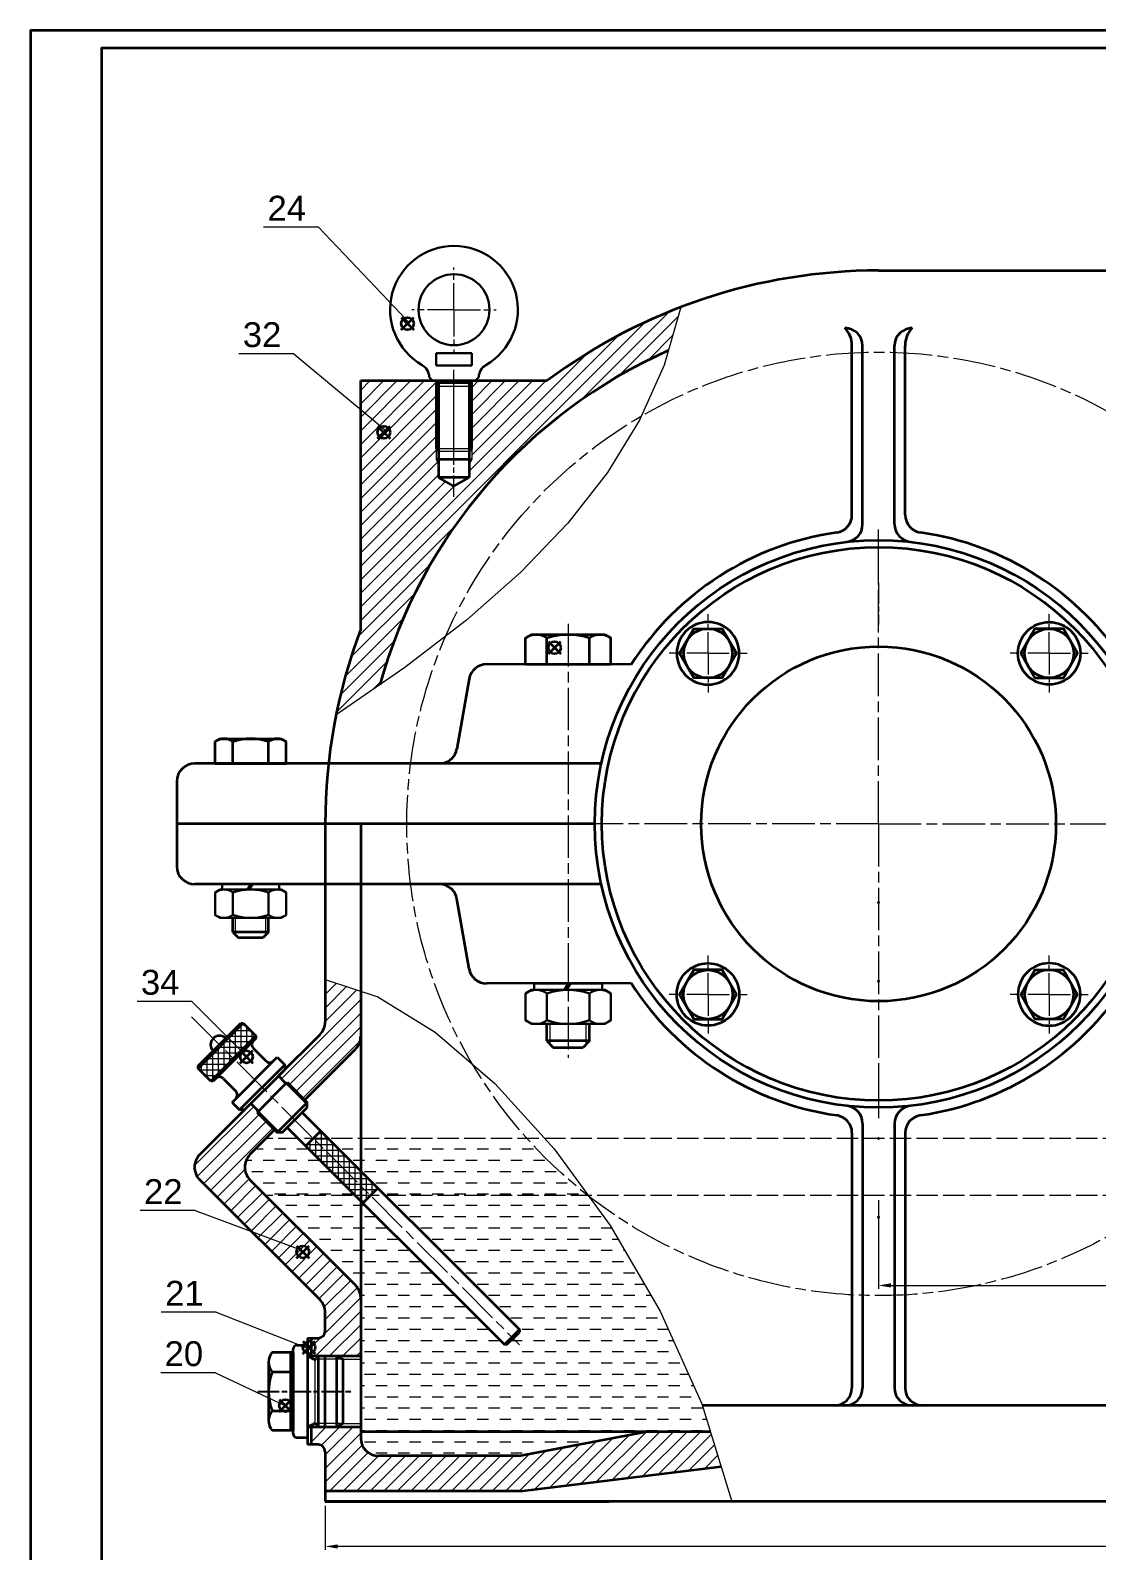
# Model space of a CAD drawing. Header units: millimetres. Extents: x 4028 to 8898, y 4975 to 5816.
# Drawn here: x 5296.8 to 5597.4, y 5387.4 to 5815.9 of the extents above; entities that cross this region are included whole.
import ezdxf

# ---------------------------------------------------------------- set-up
doc = ezdxf.new("R2010")
doc.units = ezdxf.units.MM
for name, pattern in [('AM_ISO02W050', [7.5, 6, -1.5]), ('AM_ISO08W050', [18, 12, -1.5, 3, -1.5]), ('AM_ISO08W050x2', [9, 6, -0.75, 1.5, -0.75]), ('CENTER', [50.8, 31.75, -6.35, 6.35, -6.35])]:
    doc.linetypes.add(name, pattern=pattern)
doc.layers.get('0').update_dxf_attribs({"lineweight": 35})
for name, color, linetype, lineweight in [('AM_0', 7, 'Continuous', 35), ('AM_0N', 7, 'Continuous', 35), ('AM_12', 7, 'Continuous', 35), ('AM_3', 6, 'AM_ISO02W050', 13), ('AM_4', 3, 'Continuous', 13), ('AM_4N', 3, 'Continuous', 13), ('AM_5', 3, 'Continuous', 13), ('AM_7', 4, 'AM_ISO08W050', 13), ('AM_7N', 4, 'AM_ISO08W050', 25), ('AM_8', 1, 'Continuous', 13), ('AM_INV', 253, 'Continuous', 0), ('Dim', 2, 'Continuous', 9), ('dttam', 1, 'CENTER', 13), ('net dam', 7, 'Continuous', 30), ('net manh', 2, 'Continuous', 13)]:
    doc.layers.add(name, color=color, linetype=linetype, lineweight=lineweight)
doc.styles.get("Standard").update_dxf_attribs({"font": 'arial.ttf'})
doc.dimstyles.new('AM_ISO$0', dxfattribs={"dimtxt": 3.5, "dimasz": 3.5, "dimexe": 1, "dimexo": 1.25, "dimgap": 1.5, "dimtad": 1, "dimtoh": 1, "dimdsep": 46, "dimtxsty": 'Standard', "dimcen": 0, "dimclrd": 256, "dimclre": 256, "dimclrt": 2, "dimadec": 0, "dimazin": 2, "dimtp": 0.1, "dimtm": 0.1, "dimtfac": 0.71, "dimtmove": 1, "dimatfit": 3, "dimfxl": 1, "dimlwd": -1, "dimlwe": -1, "dimarcsym": 2})
pattern_1 = [(45, (0, 0), (-1.9091883, 1.9091883), [])]

# ---------------------------------------------------------------- blocks, each defined once
blk = doc.blocks.new('1')
for p, q in [((1212.15, 3034.27), (1210.46, 3033.3)), ((1210.46, 3025.87), (1210.46, 3033.3)), ((1212.15, 3034.27), (1232.77, 3034.27)), ((1212.15, 3034.27), (1232.77, 3034.27)), ((1216.46, 3025.87), (1216.46, 3033.24)), ((1228.46, 3025.87), (1228.46, 3033.24)), ((1232.77, 3034.27), (1234.46, 3033.3)), ((1234.46, 3025.87), (1234.46, 3033.3)), ((1234.46, 3026.85), (1234.46, 3033.3)), ((1210.46, 3025.87), (1234.46, 3025.87))]:
    blk.add_line(p, q)
for centre, radius, start, end in [((1213.46, 3029.39), 4.89, 52.1211, 127.8789), ((1222.46, 3016.27), 18, 70.5288, 109.4712), ((1231.46, 3029.39), 4.89, 52.1211, 127.8789)]:
    blk.add_arc(centre, radius, start, end)
blk = doc.blocks.new('đệm tròn')
for p, q in [((-1.5, 8), (0, 8)), ((-1.5, 8), (-1.5, 0.9)), ((0, 0), (0, 8)), ((-1.5, 0.9), (0, 0)), ((-1.5, 0.4), (0, -0.5)), ((-1.5, 0.4), (-1.5, -8)), ((0, -8), (0, -0.5)), ((-1.5, -8), (0, -8))]:
    blk.add_line(p, q)
blk = doc.blocks.new('đai ốc')
for p, q in [((-8, 8.59), (-7.19, 10)), ((-8, 8.59), (-8, -8.59)), ((-7.19, 10), (-0.81, 10)), ((0, 8.59), (-0.81, 10)), ((0, 8.59), (0, -8.59)), ((-7.14, 5), (-0.86, 5)), ((-7.14, -5), (-0.86, -5)), ((-8, -8.59), (-7.19, -10)), ((-7.19, -10), (-0.81, -10)), ((0, -8.59), (-0.81, -10))]:
    blk.add_line(p, q)
for centre, radius, start, end in [((-3.93, 7.5), 4.07, 142.1211, 217.8789), ((-4.07, 7.5), 4.07, 322.1211, 37.8789), ((7, 0), 15, 160.5288, 199.4712), ((-15, 0), 15, 340.5288, 19.4712), ((-3.93, -7.5), 4.07, 142.1211, 217.8789), ((-4.07, -7.5), 4.07, 322.1211, 37.8789)]:
    blk.add_arc(centre, radius, start, end)
blk = doc.blocks.new('2')
for p, q in [((1216.46, 2919.67), (1216.46, 2924.47)), ((1228.46, 2919.67), (1228.46, 2924.47)), ((1216.46, 2919.67), (1218.26, 2917.87)), ((1228.46, 2919.67), (1216.46, 2919.67)), ((1228.46, 2919.67), (1226.66, 2917.87)), ((1218.26, 2917.87), (1226.66, 2917.87))]:
    blk.add_line(p, q)
at = {"layer": 'dttam'}
for p, q in [((1217.36, 2918.77), (1217.36, 2924.47)), ((1227.56, 2918.77), (1227.56, 2924.47))]:
    blk.add_line(p, q, dxfattribs=at)
at = {"layer": 'net dam', "xscale": 1.199999999999891, "yscale": 1.199999999999891, "zscale": 1.199999999999891, "rotation": 90.00000000000001}
for name, p in [('đệm tròn', (1222.46, 2935.87)), ('đai ốc', (1222.46, 2934.07))]:
    blk.add_blockref(name, p, dxfattribs=at)
blk = doc.blocks.new('sdsdsdfs')
at = {"layer": 'AM_8'}
h = blk.add_hatch(dxfattribs=at)
h.set_pattern_fill('ANSI37', color=256, scale=0.5, style=0)
h.paths.add_polyline_path([(5235.89, 212.17), (5217.89, 212.17), (5217.89, 207.17), (5235.89, 207.17)])
h = blk.add_hatch(dxfattribs=at)
h.set_pattern_fill('ANSI37', color=256, scale=0.5, style=0)
h.set_pattern_definition([(45, (-2e-12, 21.807), (-1.122532, 1.122532), []), (135, (-2e-12, 21.807), (-1.122532, -1.122532), [])])
h.paths.add_polyline_path([(5223.89, 152.48), (5229.89, 152.48), (5229.89, 175.29), (5223.89, 175.29)])
for p, q in [((5217.89, 212.17), (5218.39, 212.67)), ((5217.89, 207.17), (5217.89, 212.17)), ((5217.89, 212.17), (5235.89, 212.17)), ((5218.39, 212.67), (5235.39, 212.67)), ((5235.39, 212.67), (5235.89, 212.17)), ((5235.89, 212.17), (5235.89, 207.17)), ((5218.39, 206.67), (5217.89, 207.17)), ((5235.89, 207.17), (5217.89, 207.17)), ((5235.39, 206.67), (5218.39, 206.67)), ((5235.89, 207.17), (5235.39, 206.67)), ((5220.89, 205.17), (5220.89, 200.17)), ((5232.89, 205.17), (5232.89, 200.17)), ((5217.89, 198.67), (5235.89, 198.67)), ((5217.89, 198.67), (5217.89, 195.67)), ((5235.89, 198.67), (5235.89, 195.67)), ((5218.89, 194.67), (5217.89, 195.67)), ((5217.89, 195.67), (5235.89, 195.67)), ((5218.89, 194.67), (5234.89, 194.67)), ((5221.39, 191.67), (5221.39, 194.67)), ((5232.39, 191.67), (5232.39, 194.67)), ((5235.89, 195.67), (5234.89, 194.67)), ((5220.89, 191.67), (5232.89, 191.67)), ((5220.89, 191.67), (5220.89, 183.67)), ((5232.89, 191.67), (5232.89, 183.67)), ((5221.89, 182.67), (5220.89, 183.67)), ((5220.89, 183.67), (5232.89, 183.67)), ((5221.89, 182.67), (5231.89, 182.67)), ((5223.89, 182.67), (5223.89, 96.07)), ((5229.89, 182.67), (5229.89, 96.07)), ((5231.89, 182.67), (5232.89, 183.67)), ((5223.89, 175.29), (5229.89, 175.29)), ((5223.89, 152.48), (5229.89, 152.48)), ((5224.39, 95.57), (5223.89, 96.07)), ((5229.89, 96.07), (5223.89, 96.07)), ((5224.39, 95.57), (5229.39, 95.57)), ((5229.89, 96.07), (5229.39, 95.57))]:
    blk.add_line(p, q)
for centre, radius, start, end in [((5226.89, 212.67), 2.5, 0, 180), ((5219.39, 205.17), 1.5, 360, 90), ((5234.39, 205.17), 1.5, 90, 180), ((5219.39, 200.17), 1.5, 270, 360), ((5234.39, 200.17), 1.5, 180, 270)]:
    blk.add_arc(centre, radius, start, end)
at = {"layer": 'AM_7'}
blk.add_line((5226.89, 223.8), (5226.89, 93.02), dxfattribs=at)
at = {"layer": 'net manh'}
for p, q in [((5221.39, 183.17), (5221.39, 191.67)), ((5232.39, 183.17), (5232.39, 191.67))]:
    blk.add_line(p, q, dxfattribs=at)
blk = doc.blocks.new('*U34')
at = {"layer": 'AM_0N'}
for p, q in [((136.81, 669.12), (133.81, 669.12)), ((133.81, 669.12), (133.81, 666.12)), ((125.65, 666.12), (123.81, 665.2)), ((123.81, 665.2), (123.81, 647.04)), ((130.81, 666.12), (125.65, 666.12)), ((125.65, 666.12), (125.65, 646.12)), ((130.81, 666.12), (130.81, 646.12)), ((130.81, 666.12), (131.22, 665.48)), ((133.81, 666.12), (131.98, 665.26)), ((133.81, 666.12), (133.81, 646.12)), ((137.81, 667.09), (137.81, 668.12)), ((137.81, 667.09), (143.76, 667.09)), ((137.81, 667.09), (137.81, 645.15)), ((138.61, 667.09), (138.61, 645.15)), ((144.81, 664.35), (144.81, 647.89)), ((143.76, 661.61), (138.61, 661.61)), ((143.76, 650.64), (138.61, 650.64)), ((125.65, 646.12), (123.81, 647.04)), ((130.81, 646.12), (125.65, 646.12)), ((130.81, 646.12), (131.22, 646.77)), ((133.81, 646.12), (131.98, 646.98)), ((133.81, 646.12), (133.81, 643.12)), ((136.81, 643.12), (133.81, 643.12)), ((137.81, 645.15), (143.76, 645.15)), ((137.81, 644.12), (137.81, 645.15))]:
    blk.add_line(p, q, dxfattribs=at)
at = {"layer": 'AM_0N', "extrusion": (0, 0, -1)}
for centre, radius, start, end in [((-136.81, 668.12), 1, 90, 180), ((-131.73, 665.8), 0.6, 244.682, 327.198), ((-140.69, 664.35), 4.11, 138.1254, 180), ((-140.69, 664.35), 4.11, 180, 221.8746), ((-129.96, 656.12), 14.85, 158.3215, 201.6785), ((-140.69, 647.89), 4.11, 138.1254, 180), ((-140.69, 647.89), 4.11, 180, 221.8746), ((-131.73, 646.44), 0.6, 32.802, 115.318), ((-136.81, 644.12), 1, 180, 270)]:
    blk.add_arc(centre, radius, start, end, dxfattribs=at)
at = {"layer": 'AM_4'}
blk.add_line((131.73, 665.2), (131.73, 647.04), dxfattribs=at)
at = {"layer": 'AM_4N'}
for p, q in [((123.81, 665.2), (131.73, 665.2)), ((123.81, 647.04), (131.73, 647.04))]:
    blk.add_line(p, q, dxfattribs=at)
at = {"layer": 'AM_7N', "linetype": 'AM_ISO08W050x2'}
blk.add_line((147.81, 656.12), (120.81, 656.12), dxfattribs=at)
blk = doc.blocks.new('dsfeer')
blk.add_lwpolyline([(0, 10), (-8.66, 5), (-8.66, -5), (0, -10), (8.66, -5), (8.66, 5)], close=True)
blk.add_circle((0, 0), 8.66)
blk = doc.blocks.new('bulongnapo')
blk.add_circle((1649.87, 3039.49), 8.8)
at = {"xscale": 0.8000000000001455, "yscale": 0.8000000000001455, "zscale": 0.8000000000001455}
blk.add_blockref('dsfeer', (1649.87, 3039.49), dxfattribs=at)
blk = doc.blocks.new('*U47')
at = {"layer": 'AM_0'}
for p, q in [((3317.9, 5323.02), (3316.97, 5323.56)), ((3317.9, 5323.02), (3317.9, 5296.28)), ((3326.55, 5323.02), (3317.9, 5323.02)), ((3326.55, 5323.02), (3327.47, 5323.56)), ((3326.55, 5323.02), (3326.55, 5296.28)), ((3317.22, 5301.28), (3327.22, 5301.28)), ((3322.22, 5293.78), (3317.9, 5296.28)), ((3317.9, 5296.28), (3326.55, 5296.28)), ((3322.22, 5293.78), (3326.55, 5296.28))]:
    blk.add_line(p, q, dxfattribs=at)
at = {"layer": 'AM_4'}
for p, q in [((3317.22, 5323.41), (3317.22, 5301.28)), ((3327.22, 5323.41), (3327.22, 5301.28)), ((3317.22, 5301.28), (3317.9, 5300.03)), ((3327.22, 5301.28), (3326.55, 5300.03))]:
    blk.add_line(p, q, dxfattribs=at)
at = {"layer": 'AM_7', "linetype": 'AM_ISO08W050x2'}
blk.add_line((3322.22, 5290.78), (3322.22, 5326.56), dxfattribs=at)
blk = doc.blocks.new('EWEWWO2PBAF6')
at = {"layer": 'AM_7'}
for p, q in [((3072.8, -246.71), (3072.8, -227.71)), ((3072.8, -246.71), (3053.8, -246.71)), ((3072.8, -246.71), (3091.8, -246.71)), ((3072.8, -246.71), (3072.8, -265.71)), ((3072.8, -314.51), (3072.8, -273.89))]:
    blk.add_line(p, q, dxfattribs=at)
at = {"layer": 'AM_INV'}
for p, q in [((3064.8, -278.71), (3064.8, -278.94)), ((3080.8, -278.71), (3080.8, -278.94)), ((3066, -281.25), (3065.88, -281.18)), ((3079.6, -281.25), (3066, -281.25)), ((3066, -310.71), (3066, -281.25)), ((3079.6, -281.25), (3079.72, -281.18)), ((3079.6, -310.71), (3079.6, -281.25)), ((3065.88, -309.51), (3079.72, -309.51)), ((3066, -310.71), (3065.88, -310.59)), ((3066, -310.71), (3079.6, -310.71)), ((3079.6, -310.71), (3079.72, -310.59))]:
    blk.add_line(p, q, dxfattribs=at)
at = {"layer": 'net dam'}
for p, q in [((3064.79, -266.31), (3064.79, -271.91)), ((3072.8, -266.31), (3064.79, -266.31)), ((3072.8, -266.31), (3080.81, -266.31)), ((3080.81, -266.31), (3080.81, -271.91)), ((3072.8, -271.91), (3064.79, -271.91)), ((3072.8, -271.91), (3080.81, -271.91)), ((3063.2, -278.71), (3061.6, -277.11)), ((3063.2, -278.71), (3082.4, -278.71)), ((3064.8, -278.94), (3064.8, -309.51)), ((3065.88, -281.18), (3064.8, -280.56)), ((3079.72, -281.18), (3080.8, -280.56)), ((3080.8, -278.94), (3080.8, -309.51)), ((3082.4, -278.71), (3084, -277.11)), ((3065.88, -310.59), (3064.8, -309.51)), ((3064.8, -309.51), (3065.88, -309.51)), ((3079.72, -310.59), (3080.8, -309.51)), ((3079.72, -309.51), (3080.8, -309.51))]:
    blk.add_line(p, q, dxfattribs=at)
blk.add_circle((3072.8, -246.71), 16, dxfattribs=at)
for centre, start, end in [((3055.2, -277.2), 0.75789, 60), ((3090.4, -277.2), 120, 179.24211)]:
    blk.add_arc(centre, 6.4, start, end, dxfattribs=at)
blk = doc.blocks.new('A$C4F5C005CO2PBAF6')
at = {"layer": 'net dam'}
blk.add_arc((28.8, 59.21), 28.8, 300, 240, dxfattribs=at)
blk.add_blockref('EWEWWO2PBAF6', (-3044, 305.92), dxfattribs=at)
blk = doc.blocks.new('chotchiuluc')
at = {"xscale": -0.625, "yscale": 0.625, "zscale": 0.625}
blk.add_blockref('A$C4F5C005CO2PBAF6', (1445.43, 3090.51), dxfattribs=at)
at = {"layer": 'AM_0', "xscale": -1}
blk.add_blockref('*U47', (4749.65, -2216.03), dxfattribs=at)
blk = doc.blocks.new('*S90')
at = {"layer": 'AM_12', "color": 4}
for p, q in [((1480.91, 2738.95), (1484.41, 2742.45)), ((1480.91, 2742.45), (1484.41, 2738.95))]:
    blk.add_line(p, q, dxfattribs=at)
blk.add_circle((1482.66, 2740.7), 1.75, dxfattribs=at)
blk = doc.blocks.new('*S91')
at = {"layer": 'AM_12', "color": 4}
for p, q in [((1487.58, 2755.32), (1491.08, 2758.82)), ((1487.58, 2758.82), (1491.08, 2755.32))]:
    blk.add_line(p, q, dxfattribs=at)
blk.add_circle((1489.33, 2757.07), 1.75, dxfattribs=at)
blk = doc.blocks.new('*S92')
at = {"layer": 'AM_12', "color": 4}
for p, q in [((1485.8, 2782.27), (1489.3, 2785.77)), ((1485.8, 2785.77), (1489.3, 2782.27))]:
    blk.add_line(p, q, dxfattribs=at)
blk.add_circle((1487.55, 2784.02), 1.75, dxfattribs=at)
blk = doc.blocks.new('*S93')
at = {"layer": 'AM_12', "color": 4}
for p, q in [((1556.77, 2952.6), (1560.27, 2956.1)), ((1556.77, 2956.1), (1560.27, 2952.6))]:
    blk.add_line(p, q, dxfattribs=at)
blk.add_circle((1558.52, 2954.35), 1.75, dxfattribs=at)
blk = doc.blocks.new('*S94')
at = {"layer": 'AM_12', "color": 4}
for p, q in [((1515.31, 3043.96), (1518.81, 3047.46)), ((1515.31, 3047.46), (1518.81, 3043.96))]:
    blk.add_line(p, q, dxfattribs=at)
blk.add_circle((1517.06, 3045.71), 1.75, dxfattribs=at)
blk = doc.blocks.new('*S102')
at = {"layer": 'AM_12', "color": 4}
for p, q in [((1508.65, 3013.33), (1512.15, 3016.83)), ((1508.65, 3016.83), (1512.15, 3013.33))]:
    blk.add_line(p, q, dxfattribs=at)
blk.add_circle((1510.4, 3015.08), 1.75, dxfattribs=at)
blk = doc.blocks.new('*S104')
at = {"layer": 'AM_12', "color": 4}
for p, q in [((1469.93, 2837.25), (1473.43, 2840.75)), ((1469.93, 2840.75), (1473.43, 2837.25))]:
    blk.add_line(p, q, dxfattribs=at)
blk.add_circle((1471.68, 2839), 1.75, dxfattribs=at)
blk = doc.blocks.new('*S126')
at = {"layer": 'AM_5'}
for q in [(1447.5, 2749.89), (1479.33, 2742.21)]:
    blk.add_line((1462.98, 2749.89), q, dxfattribs=at)
at = {"layer": 'AM_5', "linetype": 'Continuous'}
blk.add_line((1479.33, 2742.21), (1482.5, 2740.72), dxfattribs=at)
at = {"layer": 'AM_5', "color": 30, "insert": (1454.01, 2751.73), "char_height": 7, "attachment_point": 8}
blk.add_mtext('20', dxfattribs=at)
blk = doc.blocks.new('*S127')
at = {"layer": 'AM_5'}
for q in [(1447.66, 2767.03), (1485.61, 2758.15)]:
    blk.add_line((1463.14, 2767.03), q, dxfattribs=at)
at = {"layer": 'AM_5', "linetype": 'Continuous'}
blk.add_line((1485.61, 2758.15), (1488.87, 2756.87), dxfattribs=at)
at = {"layer": 'AM_5', "color": 30, "insert": (1454.18, 2768.86), "char_height": 7, "attachment_point": 8}
blk.add_mtext('21', dxfattribs=at)
blk = doc.blocks.new('*S128')
at = {"layer": 'AM_5'}
for q in [(1441.71, 2795.68), (1483.71, 2785.83)]:
    blk.add_line((1457.19, 2795.68), q, dxfattribs=at)
at = {"layer": 'AM_5', "linetype": 'Continuous'}
blk.add_line((1483.71, 2785.83), (1486.99, 2784.61), dxfattribs=at)
at = {"layer": 'AM_5', "color": 30, "insert": (1448.22, 2797.52), "char_height": 7, "attachment_point": 8}
blk.add_mtext('22', dxfattribs=at)
blk = doc.blocks.new('*S129')
at = {"layer": 'AM_5'}
for q in [(1440.83, 2854.59), (1469.61, 2841.22)]:
    blk.add_line((1456.31, 2854.59), q, dxfattribs=at)
at = {"layer": 'AM_5', "linetype": 'Continuous'}
blk.add_line((1469.61, 2841.22), (1472.08, 2838.74), dxfattribs=at)
at = {"layer": 'AM_5', "color": 30, "insert": (1447.35, 2856.43), "char_height": 7, "attachment_point": 8}
blk.add_mtext('34', dxfattribs=at)
blk = doc.blocks.new('*S131')
at = {"layer": 'AM_5'}
for q in [(1469.55, 3037.18), (1507.91, 3018.09)]:
    blk.add_line((1485.03, 3037.18), q, dxfattribs=at)
at = {"layer": 'AM_5', "linetype": 'Continuous'}
blk.add_line((1507.91, 3018.09), (1510.6, 3015.85), dxfattribs=at)
at = {"layer": 'AM_5', "color": 30, "insert": (1476.07, 3039.01), "char_height": 7, "attachment_point": 8}
blk.add_mtext('32', dxfattribs=at)
blk = doc.blocks.new('*S132')
at = {"layer": 'AM_5'}
for q in [(1476.5, 3072.92), (1515.14, 3048.44)]:
    blk.add_line((1491.98, 3072.92), q, dxfattribs=at)
at = {"layer": 'AM_5', "linetype": 'Continuous'}
blk.add_line((1515.14, 3048.44), (1517.54, 3045.89), dxfattribs=at)
at = {"layer": 'AM_5', "color": 30, "insert": (1483.02, 3074.76), "char_height": 7, "attachment_point": 8}
blk.add_mtext('24', dxfattribs=at)
blk = doc.blocks.new('*D143')
at = {"layer": 'Defpoints', "color": 0, "transparency": 16777216}
for p in [(5379.95, 5401.24), (5980.15, 5401.24), (5379.95, 5388.54)]:
    blk.add_point(p, dxfattribs=at)
at = {"layer": 'Dim', "linetype": 'ByBlock', "transparency": 16777216}
for p, q in [((5379.95, 5399.99), (5379.95, 5387.54)), ((5980.15, 5399.99), (5980.15, 5387.54)), ((5976.65, 5388.54), (5383.45, 5388.54))]:
    blk.add_line(p, q, dxfattribs=at)
at = {"layer": 'Dim', "transparency": 16777216}
for points in [[(5383.45, 5389.12), (5383.45, 5387.95), (5379.95, 5388.54)], [(5976.65, 5389.12), (5976.65, 5387.95), (5980.15, 5388.54)]]:
    blk.add_solid(points, dxfattribs=at)
at = {"layer": 'Dim', "color": 2, "transparency": 16777216, "insert": (5680.05, 5391.82), "char_height": 3.5, "attachment_point": 5}
blk.add_mtext('600', dxfattribs=at)
blk = doc.blocks.new('*D146')
at = {"layer": 'Defpoints', "color": 0, "transparency": 16777216}
for p in [(5535.95, 5487.44), (5720.95, 5487.44), (5720.95, 5462.13)]:
    blk.add_point(p, dxfattribs=at)
at = {"layer": 'Dim', "linetype": 'ByBlock', "transparency": 16777216}
for p, q in [((5535.95, 5486.19), (5535.95, 5461.13)), ((5720.95, 5486.19), (5720.95, 5461.13)), ((5539.45, 5462.13), (5717.45, 5462.13))]:
    blk.add_line(p, q, dxfattribs=at)
at = {"layer": 'Dim', "transparency": 16777216}
for points in [[(5539.45, 5462.71), (5539.45, 5461.54), (5535.95, 5462.13)], [(5717.45, 5462.71), (5717.45, 5461.54), (5720.95, 5462.13)]]:
    blk.add_solid(points, dxfattribs=at)
at = {"layer": 'Dim', "color": 2, "transparency": 16777216, "insert": (5628.45, 5465.41), "char_height": 3.5, "attachment_point": 5}
blk.add_mtext('185', dxfattribs=at)
blk = doc.blocks.new('bl22424')
for p, q in [((755.38, 2697.19), (761.57, 2697.19)), ((755.38, 2697.19), (755.38, 2677.19)), ((762.38, 2695.78), (761.57, 2697.19)), ((762.38, 2695.78), (762.38, 2678.6)), ((762.38, 2695.78), (762.38, 2678.6)), ((707.88, 2692.19), (706.38, 2690.69)), ((707.88, 2692.19), (711.88, 2692.19)), ((707.88, 2682.19), (707.88, 2692.19)), ((755.38, 2692.19), (761.52, 2692.19)), ((706.38, 2690.69), (706.38, 2683.69)), ((707.88, 2682.19), (706.38, 2683.69)), ((707.88, 2682.19), (711.88, 2682.19)), ((755.38, 2682.19), (761.52, 2682.19)), ((762.38, 2678.6), (761.57, 2677.19)), ((755.38, 2677.19), (761.57, 2677.19)), ((756.19, 2677.19), (761.57, 2677.19))]:
    blk.add_line(p, q)
for centre, radius, start, end in [((758.31, 2694.69), 4.07, 322.1211, 37.8789), ((747.38, 2687.19), 15, 340.5288, 19.4712), ((758.31, 2679.69), 4.07, 322.1211, 37.8789)]:
    blk.add_arc(centre, radius, start, end)
at = {"layer": 'dttam'}
for p, q in [((707.13, 2691.44), (711.88, 2691.44)), ((707.13, 2682.94), (711.88, 2682.94))]:
    blk.add_line(p, q, dxfattribs=at)
at = {"layer": 'net dam'}
for name, p in [('đai ốc', (719.88, 2687.19)), ('đệm tròn', (721.38, 2687.19))]:
    blk.add_blockref(name, p, dxfattribs=at)

msp = doc.modelspace()

# ---------------------------------------------------------------- hatches: boundary and pattern name
at = {"layer": 'AM_3'}
h = msp.add_hatch(dxfattribs=at)
h.set_pattern_fill('DASH', color=256)
h.set_pattern_definition([(0, (3886.0873, 2687.5584), (3.175, 3.175), [3.175, -3.175])])
h.paths.add_polyline_path([(5474.417, 5454.843), (5460.29, 5479.037), (5454.256, 5487.293, -0.000457), (5454.064, 5487.442), (5396.954, 5487.442), (5434.721, 5449.675), (5434.721, 5448.968), (5431.186, 5445.432), (5430.479, 5445.432), (5389.954, 5485.957), (5389.954, 5422.242), (5389.954, 5420.86), (5488.546, 5420.86), (5486.117, 5428.698)])
h.paths.add_polyline_path([(5436.822, 5503.575), (5389.954, 5503.575), (5389.954, 5494.442), (5396.954, 5487.442), (5454.064, 5487.442, -0.0444736)])
h.paths.add_polyline_path([(5372.336, 5503.575), (5363.314, 5503.575), (5358.734, 5498.996, 0.4143095), (5358.736, 5491.924), (5363.22, 5487.442), (5388.469, 5487.442)])
h.paths.add_polyline_path([(5389.954, 5485.957), (5388.469, 5487.442), (5363.22, 5487.442), (5388.489, 5462.19, -0.1989975), (5389.954, 5458.654)])
h.paths.add_polyline_path([(5389.954, 5503.575), (5380.821, 5503.575), (5389.954, 5494.442)])
h.paths.add_polyline_path([(5470.106, 5420.86), (5389.954, 5420.86), (5389.954, 5419.082, 0.4142136), (5394.954, 5414.082), (5434.53, 5414.082)])
at = {"layer": 'AM_8'}
h = msp.add_hatch(dxfattribs=at)
h.set_pattern_fill('_U', color=256, scale=2.7, angle=45, style=0, pattern_type=0)
h.set_pattern_definition(pattern_1)
h.paths.add_polyline_path([(5476.645, 5725.653), (5480.225, 5737.948, 0.0692454), (5442.561, 5717.197), (5421.507, 5717.197), (5421.257, 5717.052), (5421.257, 5694.921), (5420.581, 5693.671), (5420.581, 5689.921), (5416.257, 5687.424), (5411.934, 5689.921), (5411.934, 5693.671), (5411.257, 5694.921), (5411.257, 5717.052), (5411.007, 5717.197), (5410.257, 5717.197), (5389.954, 5717.197), (5389.954, 5647.197, 0.0404768), (5383.008, 5622.956), (5395.307, 5631.414, -0.2238407)])
h = msp.add_hatch(dxfattribs=at)
h.set_pattern_fill('_U', color=256, scale=2.7, angle=45, style=0, pattern_type=0)
h.set_pattern_definition(pattern_1)
h.paths.add_polyline_path([(5389.954, 5532.287), (5389.954, 5545.074), (5379.954, 5548.329), (5379.954, 5536.429, -0.1989124), (5378.49, 5532.893), (5366.764, 5521.168), (5368.885, 5519.046), (5369.239, 5519.4), (5374.189, 5514.45), (5388.49, 5528.751, 0.1989124)])
h = msp.add_hatch(dxfattribs=at)
h.set_pattern_fill('_U', color=256, scale=2.7, angle=45, style=0, pattern_type=0)
h.set_pattern_definition(pattern_1)
edge = h.paths.add_edge_path()
edge.add_line((5365.703, 5505.965), (5360.754, 5510.915))
edge.add_line((5360.754, 5510.915), (5361.107, 5511.268))
edge.add_line((5361.107, 5511.268), (5358.986, 5513.39))
edge.add_line((5358.986, 5513.39), (5344.599, 5499.003))
edge.add_arc((5348.134, 5495.467), 5, 135, 225)
edge.add_line((5344.599, 5491.931), (5378.49, 5458.041))
edge.add_arc((5374.954, 5454.505), 5, 0, 45, ccw=False)
edge.add_line((5379.954, 5454.505), (5379.954, 5449.242))
edge.add_arc((5377.954, 5449.242), 2, -90, 0, ccw=False)
edge.add_line((5377.954, 5447.242), (5375.954, 5447.242))
edge.add_line((5375.954, 5447.242), (5375.954, 5442.242))
edge.add_line((5375.954, 5442.242), (5389.954, 5442.242))
edge.add_line((5389.954, 5442.242), (5389.954, 5458.647))
edge.add_arc((5384.954, 5458.647), 5, 360, 405)
edge.add_line((5388.49, 5462.183), (5358.741, 5491.931))
edge.add_arc((5362.276, 5495.467), 5, 135, 225, ccw=False)
edge.add_line((5358.741, 5499.003), (5365.703, 5505.965))
h = msp.add_hatch(dxfattribs=at)
h.set_pattern_fill('_U', color=256, scale=2.7, angle=45, style=0, pattern_type=0)
h.set_pattern_definition(pattern_1)
h.paths.add_polyline_path([(5491.587, 5411.048), (5488.546, 5420.86), (5470.106, 5420.86), (5434.53, 5414.082), (5394.954, 5414.082, -0.4142136), (5389.954, 5419.082), (5389.954, 5422.242), (5375.954, 5422.242), (5375.954, 5417.242), (5377.954, 5417.242, -0.4142136), (5379.954, 5415.242), (5379.954, 5404.082), (5434.879, 5404.082)])

# ---------------------------------------------------------------- linework, layer by layer
for p, q in [((5535.954, 5748.242), (5602.806, 5748.242)), ((5528.454, 5679.35), (5528.454, 5727.042)), ((5531.454, 5676.709), (5531.454, 5727.042)), ((5540.454, 5676.709), (5540.454, 5727.042)), ((5543.454, 5679.35), (5543.454, 5727.042)), ((5389.954, 5647.197), (5389.954, 5717.197)), ((5389.954, 5717.197), (5442.561, 5717.197)), ((5531.454, 5672.042), (5531.454, 5672.115)), ((5540.454, 5672.042), (5540.454, 5672.115)), ((5466.174, 5637.183), (5425.454, 5637.242)), ((5420.53, 5633.11), (5417.05, 5613.374)), ((5457.781, 5609.242), (5343.154, 5609.242)), ((5338.154, 5604.242), (5338.154, 5580.242)), ((5455.954, 5592.242), (5338.154, 5592.242)), ((5379.954, 5592.242), (5379.954, 5536.429)), ((5389.954, 5592.242), (5389.954, 5522.287)), ((5457.781, 5575.242), (5343.154, 5575.242)), ((5420.53, 5551.374), (5417.05, 5571.11)), ((5466.174, 5547.301), (5425.454, 5547.242)), ((5366.764, 5521.168), (5378.49, 5532.893)), ((5374.189, 5514.45), (5388.49, 5528.751)), ((5389.954, 5532.287), (5389.954, 5422.242)), ((5358.986, 5513.39), (5344.59, 5498.994)), ((5531.454, 5507.775), (5531.454, 5433.242)), ((5540.454, 5507.775), (5540.454, 5433.242)), ((5365.703, 5505.965), (5358.734, 5498.996)), ((5528.454, 5505.134), (5528.454, 5433.242)), ((5543.454, 5505.134), (5543.454, 5433.242)), ((5344.591, 5491.922), (5378.489, 5458.046)), ((5358.736, 5491.924), (5388.489, 5462.19)), ((5379.954, 5449.242), (5379.954, 5454.51)), ((5374.954, 5447.242), (5377.954, 5447.242)), ((5374.954, 5447.242), (5374.954, 5442.242)), ((5375.954, 5447.242), (5375.954, 5442.242)), ((5374.954, 5442.242), (5379.954, 5442.242)), ((5379.954, 5422.242), (5379.954, 5442.242)), ((5980.154, 5428.242), (5486.258, 5428.242)), ((5374.954, 5422.242), (5374.954, 5417.242)), ((5374.954, 5422.242), (5389.954, 5422.242)), ((5375.954, 5422.242), (5375.954, 5417.242)), ((5389.954, 5422.242), (5389.954, 5419.082)), ((5377.954, 5417.242), (5374.954, 5417.242)), ((5488.546, 5420.86), (5389.954, 5420.86)), ((5434.53, 5414.082), (5470.106, 5420.86)), ((5379.954, 5415.242), (5379.954, 5401.242)), ((5434.53, 5414.082), (5394.954, 5414.082)), ((5434.879, 5404.082), (5491.587, 5411.048)), ((5434.879, 5404.082), (5379.954, 5404.082)), ((5980.154, 5401.242), (5379.954, 5401.242)), ((5379.954, 5401.242), (5460.014, 5401.242))]:
    msp.add_line(p, q)
for points in [[(5296.848, 4974.94), (6485.848, 4974.94), (6485.848, 5815.94), (5296.848, 5815.94)], [(5316.848, 4979.94), (6480.848, 4979.94), (6480.848, 5810.94), (5316.848, 5810.94)]]:
    msp.add_lwpolyline(points, close=True)
for radius in [80, 78, 50]:
    msp.add_circle((5535.954, 5592.242), radius)
for centre, radius, start, end in [((5535.954, 5592.242), 156, 90, 126.7752), ((5526.454, 5727.042), 5, 0, 90), ((5521.424, 5727.141), 7.031, 359.19253, 44.19253), ((5545.454, 5727.042), 5, 90, 180), ((5550.49, 5727.128), 7.036, 135.69859, 180.69859), ((5535.954, 5592.242), 146, 113.96807, 164.43665), ((5523.454, 5679.35), 5, 278.16623, 0), ((5548.454, 5679.35), 5, 180, 261.83377), ((5535.954, 5592.242), 83, 98.16623, 147.21697), ((5526.454, 5676.709), 5, 276.41705, 0), ((5545.454, 5676.709), 5, 180, 263.58295), ((5535.954, 5592.242), 83, 32.83139, 81.83377), ((5535.954, 5592.242), 156, 159.37362, 180), ((5425.454, 5632.242), 5, 90, 170), ((5412.126, 5614.242), 5, 281.52344, 350), ((5343.154, 5604.242), 5, 90, 180), ((5343.154, 5580.242), 5, 180, 270), ((5412.126, 5570.242), 5, 10, 78.47656), ((5425.454, 5552.242), 5, 190, 270), ((5535.954, 5592.242), 83, 212.78303, 261.83377), ((5535.954, 5592.242), 83, 278.16623, 327.16861), ((5374.954, 5536.429), 5, 315, 0), ((5384.954, 5532.287), 5, 315, 0), ((5526.454, 5507.775), 5, 0, 83.58295), ((5545.454, 5507.775), 5, 96.41705, 180), ((5523.454, 5505.134), 5, 0, 81.83377), ((5548.454, 5505.134), 5, 98.16623, 180), ((5348.126, 5495.458), 5, 135, 225.01876), ((5362.27, 5495.461), 5, 135, 225.01876), ((5384.954, 5458.654), 5, 0, 45.01876), ((5374.954, 5454.51), 5, 0, 45.01876), ((5377.954, 5449.242), 2, 270, 0), ((5523.454, 5433.242), 5, 270, 0), ((5526.454, 5433.242), 5, 270, 0), ((5545.454, 5433.242), 5, 180, 270), ((5548.454, 5433.242), 5, 180, 270), ((5377.954, 5415.242), 2, 0, 90), ((5394.954, 5419.082), 5, 180, 270)]:
    msp.add_arc(centre, radius, start, end)
for p in [(5535.954, 5570.075), (5535.954, 5547.909), (5535.954, 5503.575), (5535.954, 5481.409)]:
    msp.add_point(p)
at = {"layer": 'AM_0N'}
msp.add_line((5383.114, 5442.242), (5389.954, 5442.242), dxfattribs=at)
at = {"layer": 'AM_3'}
for p, q in [((5980.154, 5503.575), (5363.314, 5503.575)), ((5980.154, 5487.442), (5363.22, 5487.442))]:
    msp.add_line(p, q, dxfattribs=at)
at = {"layer": 'AM_4'}
for p, q in [((5384.954, 5441.322), (5389.954, 5441.322)), ((5384.954, 5423.162), (5389.954, 5423.162))]:
    msp.add_line(p, q, dxfattribs=at)
for points in [[(5480.225, 5737.948), (5475.465, 5721.601), (5468.554, 5706.088), (5459.51, 5691.273), (5448.354, 5677.021), (5435.106, 5663.199), (5419.786, 5649.67), (5402.413, 5636.301), (5383.008, 5622.956)], [(5379.954, 5548.329), (5394.771, 5543.497), (5410.976, 5533.51), (5427.806, 5519.012), (5444.499, 5500.64), (5460.29, 5479.037), (5474.417, 5454.843), (5486.117, 5428.698), (5494.626, 5401.242)]]:
    msp.add_lwpolyline(points, dxfattribs=at)
at = {"layer": 'AM_7'}
for p, q in [((5535.954, 5592.242), (5535.954, 5675.242)), ((5535.954, 5660.242), (5535.954, 5672.48)), ((5448.454, 5648.642), (5448.454, 5526.242)), ((5535.954, 5592.242), (5452.954, 5592.242)), ((5535.954, 5592.242), (5535.954, 5509.242)), ((5535.954, 5592.242), (5618.954, 5592.242))]:
    msp.add_line(p, q, dxfattribs=at)
at = {"layer": 'AM_7', "linetype": 'AM_ISO08W050x2'}
for p, q in [((5535.954, 5660.242), (5535.954, 5672.042)), ((5535.954, 5660.242), (5535.954, 5648.442)), ((5487.871, 5640.325), (5487.871, 5651.325)), ((5584.037, 5640.325), (5584.037, 5651.325)), ((5487.871, 5640.325), (5476.871, 5640.325)), ((5487.871, 5640.325), (5487.871, 5629.325)), ((5487.871, 5640.325), (5498.871, 5640.325)), ((5584.037, 5640.325), (5573.037, 5640.325)), ((5584.037, 5640.325), (5595.037, 5640.325)), ((5584.037, 5640.325), (5584.037, 5629.325)), ((5487.871, 5544.159), (5487.871, 5555.159)), ((5584.037, 5544.159), (5584.037, 5555.159)), ((5487.871, 5544.159), (5476.871, 5544.159)), ((5487.871, 5544.159), (5487.871, 5533.159)), ((5487.871, 5544.159), (5498.871, 5544.159)), ((5584.037, 5544.159), (5573.037, 5544.159)), ((5584.037, 5544.159), (5595.037, 5544.159)), ((5584.037, 5544.159), (5584.037, 5533.159)), ((5535.954, 5524.242), (5535.954, 5513.242))]:
    msp.add_line(p, q, dxfattribs=at)
at = {"layer": 'AM_7'}
msp.add_circle((5535.954, 5592.242), 133, dxfattribs=at)

# ---------------------------------------------------------------- block references
at = {"xscale": -1}
for p, rotation in [((2448.384, 3990.458), 270.0000000000014), ((8623.524, 7194.026), 90)]:
    msp.add_blockref('bulongnapo', p, dxfattribs=dict(at, rotation=rotation))
for name, p, rotation in [('bulongnapo', (8623.524, 3990.458), 89.99999999999997), ('bl22424', (8046.14, 4853.863), 90), ('bulongnapo', (2448.384, 7194.026), 269.9999999999986), ('sdsdsdfs', (1804.559, 1683.655), 45.0000000000077)]:
    msp.add_blockref(name, p, dxfattribs=dict(rotation=rotation))
for name in ['1', '2']:
    msp.add_blockref(name, (4225.997, 2611.369))
at = {"layer": 'AM_0N', "xscale": -1}
msp.add_blockref('*U34', (5508.759, 4776.12), dxfattribs=at)
at = {"layer": 'AM_12'}
for name in ['*S94', '*S102', '*S93', '*S104', '*S92', '*S91', '*S90']:
    msp.add_blockref(name, (3886.087, 2687.558), dxfattribs=at)
at = {"layer": 'AM_5'}
for name in ['*S132', '*S131', '*S129', '*S128', '*S127', '*S126']:
    msp.add_blockref(name, (3886.087, 2687.558), dxfattribs=at)
at = {"layer": 'AM_7'}
msp.add_blockref('chotchiuluc', (3988.829, 2609.675), dxfattribs=at)

# ---------------------------------------------------------------- dimensions: what is measured, and where the dimension line sits
at = {"layer": 'Dim'}
dim = msp.add_linear_dim(base=(5720.954, 5462.126), p1=(5535.954, 5487.442), p2=(5720.954, 5487.442), dimstyle='AM_ISO$0', dxfattribs=at)
dim.commit()
dim.dimension.update_dxf_attribs({"geometry": '*D146', "text_midpoint": (5628.454, 5465.413)})
dim = msp.add_linear_dim(base=(5379.954, 5388.537), p1=(5980.154, 5401.242), p2=(5379.954, 5401.242), text='600', dimstyle='AM_ISO$0', dxfattribs=at)
dim.commit()
dim.dimension.update_dxf_attribs({"geometry": '*D143', "text_midpoint": (5680.054, 5391.824)})

doc.saveas('drawing.dxf')
